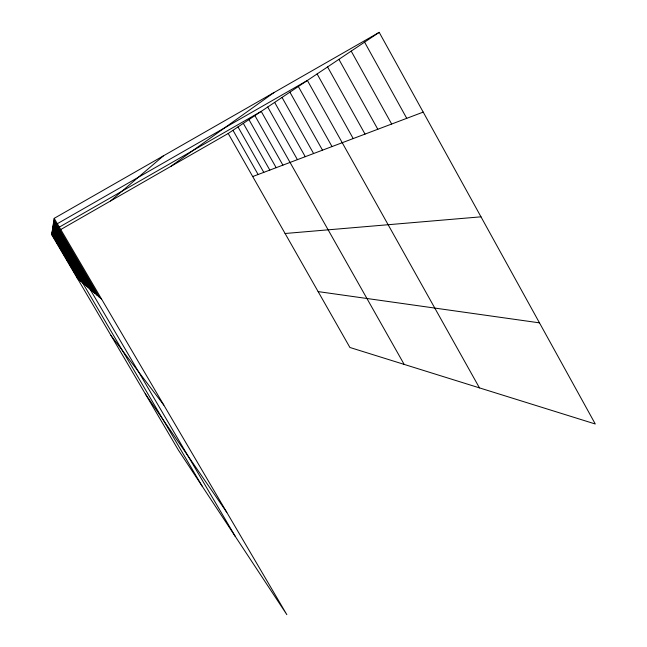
<?xml version="1.0" encoding="UTF-8"?>
<svg xmlns="http://www.w3.org/2000/svg" width="647" height="647" viewBox="0 0 647 647"><rect width="100%" height="100%" fill="white"/><g stroke="black" fill="none" stroke-linecap="round" stroke-linejoin="round"><path stroke-width="0.97" d="M54.186 218.354L286.839 614.65L178.386 450.094L51.72 234.707L54.186 218.354L379.207 32.35L595.28 423.995L349.906 347.479L228.213 133.484L379.207 32.35M110.548 200.966L163.456 155.822M170.557 166.546L273.948 92.586M51.72 234.707L228.213 133.484M252.702 176.55L423.203 112.109M285.084 233.494L480.98 216.826M318.138 291.603L539.477 322.853M77.219 278.073L101.595 299.116M110.928 335.389L163.82 405.111M145.324 393.869L226.798 512.375M53.944 219.956L99.217 297.062M53.725 221.42L97.042 295.186M53.523 222.762L95.044 293.463M53.337 223.991L93.208 291.878M53.159 225.132L91.51 290.414M235.314 536.476L53.005 226.191L307.382 80.454L479.459 387.877M52.86 227.17L88.485 287.794M52.722 228.076L87.127 286.621M52.593 228.925L85.857 285.521M52.472 229.725L84.668 284.502M52.358 230.469L83.552 283.54M202.131 486.123L52.253 231.173L261.21 111.381L404.157 364.39M52.148 231.852L81.49 281.76M52.051 232.491L80.535 280.935M51.962 233.09L79.638 280.159M51.881 233.664L78.788 279.423M51.792 234.198L77.98 278.728M248.941 119.598L276.172 167.686M243.321 123.359L269.815 170.088M238.007 126.917L263.798 172.361M232.977 130.29L258.104 174.512M267.721 107.014L297.418 159.647M254.894 115.611L282.909 165.139M282.027 97.43L313.593 153.533M274.651 102.38L305.255 156.687M298.34 86.512L332.016 146.57M289.913 92.157L322.497 150.169M327.576 66.924L365.021 134.099M317.095 73.944L353.197 138.563M338.907 59.338L377.808 129.263M364.584 42.144L406.745 118.328M351.2 51.105L391.661 124.03"/></g></svg>
